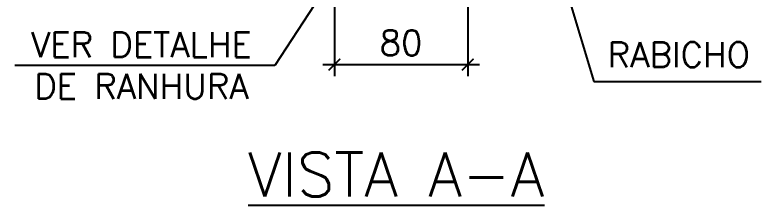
# Model space of a CAD drawing. Header units: centimetres. Extents: x 1658 to 19651, y 8294 to 11444.
# Drawn here: x 2841.7 to 3289.2, y 9255 to 9369 of the extents above; entities that cross this region are included whole.
import ezdxf

# ---------------------------------------------------------------- set-up
doc = ezdxf.new("R2010")
doc.units = ezdxf.units.CM
doc.header["$LTSCALE"] = 50
doc.header["$MEASUREMENT"] = 0
doc.header["$PDMODE"] = 67
doc.layers.add('COTAS-PRECON', color=1, linetype='Continuous')
doc.layers.add('LINHA-01-PRECON', color=1, linetype='Continuous')
doc.styles.get("Standard").update_dxf_attribs({"font": 'romans.shx'})
doc.dimstyles.new('ESC75-75', dxfattribs={"dimscale": 0, "dimtxt": 15, "dimasz": 7, "dimexe": 7, "dimexo": 7, "dimgap": 5.5, "dimtad": 1, "dimdec": 1, "dimdsep": 46, "dimtxsty": 'Standard', "dimblk": 'ARCHTICK', "dimcen": 0.1, "dimdle": 7, "dimclrd": 256, "dimclre": 256, "dimclrt": 2, "dimadec": 0, "dimazin": 0, "dimtfac": 1, "dimtdec": 1, "dimtix": 1, "dimtmove": 2, "dimatfit": 3, "dimfxl": 1, "dimarcsym": 0})

# ---------------------------------------------------------------- blocks, each defined once
blk = doc.blocks.new('_ArchTick')
at = {"color": 0, "linetype": 'ByBlock', "const_width": 0.15}
blk.add_lwpolyline([(-0.5, -0.5), (0.5, 0.5)], dxfattribs=at)
blk = doc.blocks.new('*D40')
at = {"layer": 'COTAS-PRECON', "lineweight": -2, "transparency": 16777216}
for p, q in [((3033.31, 9379.28), (3033.31, 9332.26)), ((3113.31, 9379.28), (3113.31, 9332.26)), ((3026.31, 9339.26), (3120.31, 9339.26))]:
    blk.add_line(p, q, dxfattribs=at)
at = {"layer": 'Defpoints', "color": 0, "transparency": 16777216}
for p in [(3033.31, 9386.28, 0.02), (3113.31, 9386.28, 0.02), (3113.31, 9339.26)]:
    blk.add_point(p, dxfattribs=at)
at = {"layer": 'COTAS-PRECON', "lineweight": -2, "transparency": 16777216, "xscale": 7, "yscale": 7, "zscale": 7, "rotation": 180}
blk.add_blockref('_ArchTick', (3033.31, 9339.26), dxfattribs=at)
at = {"layer": 'COTAS-PRECON', "lineweight": -2, "transparency": 16777216, "xscale": 7, "yscale": 7, "zscale": 7}
blk.add_blockref('_ArchTick', (3113.31, 9339.26), dxfattribs=at)
at = {"layer": 'COTAS-PRECON', "color": 2, "transparency": 16777216, "insert": (3073.31, 9352.26), "char_height": 15, "attachment_point": 5}
blk.add_mtext('80', dxfattribs=at)

msp = doc.modelspace()

# ---------------------------------------------------------------- texts
at = {"layer": 'COTAS-PRECON', "color": 2, "char_height": 15, "attachment_point": 5}
for s, insert in [('\\A1;VER DETALHE\\PDE RANHURA', (2917.57, 9338.76, -0.05)), ('\\A1;RABICHO', (3239.89, 9345.18, 0.02))]:
    msp.add_mtext(s, dxfattribs=dict(at, insert=insert))
at = {"layer": 'LINHA-01-PRECON', "color": 4, "insert": (3070.44, 9273.34, -0.02), "char_height": 26.25, "attachment_point": 5}
msp.add_mtext('{\\LVISTA A-A}', dxfattribs=at)

# ---------------------------------------------------------------- dimensions: what is measured, and where the dimension line sits
at = {"layer": 'COTAS-PRECON'}
dim = msp.add_linear_dim(base=(3113.31, 9339.26, -0.02), p1=(3033.31, 9386.28), p2=(3113.31, 9386.28), dimstyle='ESC75-75', override={"dimscale": 1}, dxfattribs=at)
dim.commit()
dim.dimension.update_dxf_attribs({"geometry": '*D40', "text_midpoint": (3073.31, 9352.26, -0.02)})

# ---------------------------------------------------------------- leaders
for points in [[(3126.11, 9536.28), (3188.97, 9329.19), (3289.16, 9329.19)], [(3033.31, 9393.28), (2997.57, 9338.76), (2841.74, 9338.76)]]:
    msp.add_leader(points, dimstyle='ESC75-75', override={"dimscale": 1}, dxfattribs=at)

doc.saveas('drawing.dxf')
